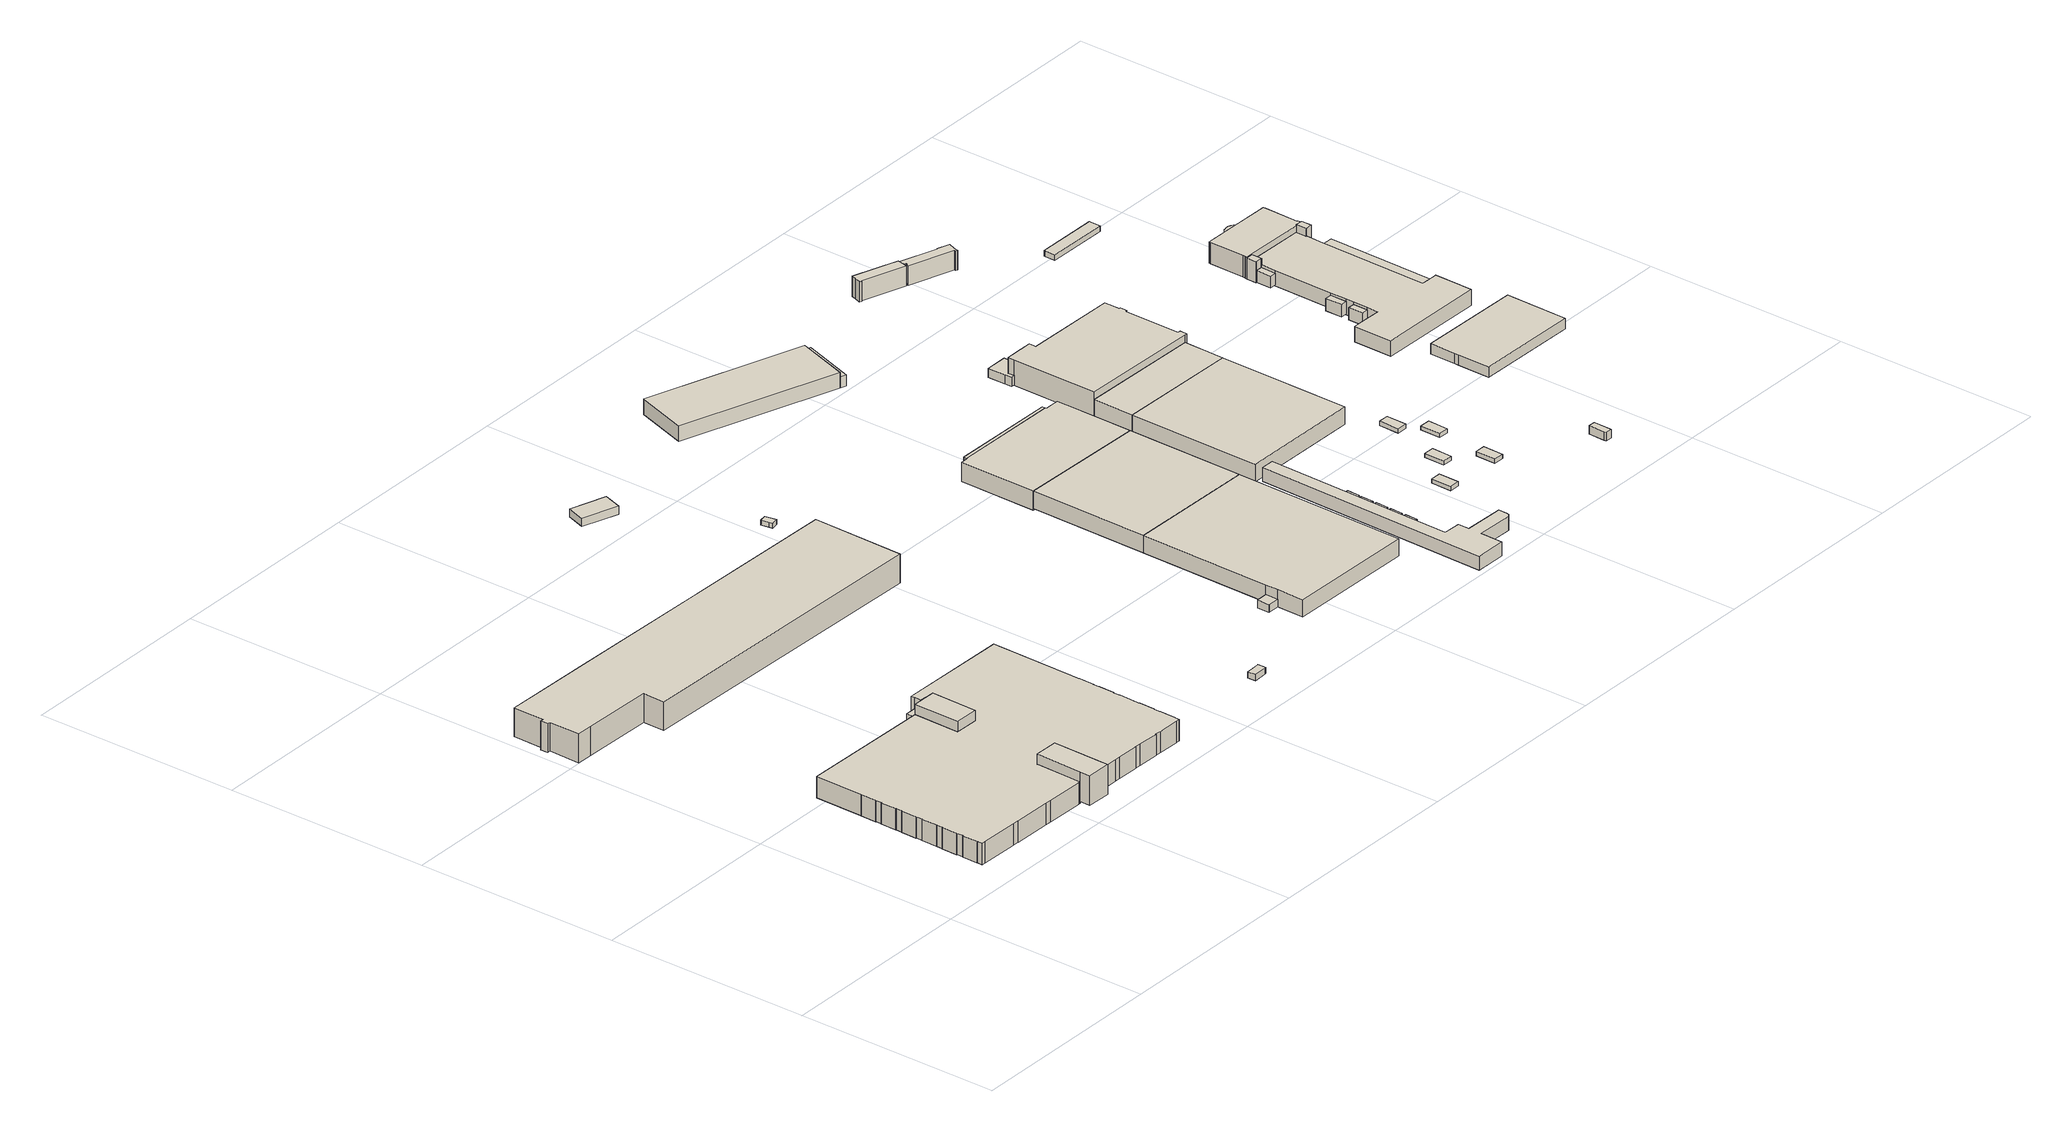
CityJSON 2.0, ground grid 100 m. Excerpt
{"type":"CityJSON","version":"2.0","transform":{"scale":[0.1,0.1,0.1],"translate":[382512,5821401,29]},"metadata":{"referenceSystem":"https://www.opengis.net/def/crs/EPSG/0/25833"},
"CityObjects":{
"building1":{"type":"Building","attributes":{"Gemeindeschluessel":"11000005","function":"31001_2111"},"address":[{"country":"Germany","locality":"Berlin","thoroughfareNumber":"7","thoroughfareName":"Rohrdamm"}],"children":["building1-1","building1-2","building1-3","building1-4"]},
"building1-1":{"type":"BuildingPart","attributes":{"BezugspunktDach":"2200","measuredHeight":14.3,"storeysAboveGround":3},"parents":["building1"],"geometry":[{"type":"MultiSurface","lod":"1","boundaries":[[[0,1,2,3,4,5]],[[6,7,8,9,10,11]],[[12,6,11,5,4]],[[13,12,4,3]],[[14,15,13,3,2]],[[9,16,15,8,2,1]],[[10,9,1,0]],[[11,10,0,5]],[[17,18,6,7,13]],[[8,7,13,15,14]],[[8,15,16,9]]]}]},
"building1-2":{"type":"BuildingPart","attributes":{"BezugspunktDach":"2200","measuredHeight":11.87,"storeysAboveGround":3},"parents":["building1"],"geometry":[{"type":"MultiSurface","lod":"1","boundaries":[[[19,20,21,22]],[[23,24,25,26]],[[23,26,22,21]],[[24,23,21,20]],[[27,28,20,19]],[[25,24,28,27]],[[26,25,19,22]]]}]},
"building1-3":{"type":"BuildingPart","attributes":{"BezugspunktDach":"2200","measuredHeight":10.32,"storeysAboveGround":3},"parents":["building1"],"geometry":[{"type":"MultiSurface","lod":"1","boundaries":[[[29,30,31,32,33,34,35,36,37,38,39,40,41,42,12,13,15,16,43,44,45,46,47,48,49,50,51,52,53,54,55,56,57,58,59,60,61,62,63,64,65,66,67,68,69,70,71,72,73,74,75,76,77,78,79,80,81,82,83,28,27,84,85,86,87,88,89,90,91,92,93,94,95,96,97,98,99,100,101,102,103,104,105,106,107,108,109,110,111]],[[112,113,114,115,116,117,118,119,120,121,122,123,124,125,126,127,128,129,130,131,132,133,134,135,136,137,138,139,140,141,142,143,144,145,146,147,148,149,150,151,152,153,154,155,156,157,158,159,160,161,162,163,164,165,166,167,168,169,170,171,172,173,174,175,176,177,178,179,180,181,182,183,17,18,184,185,186,187,188,189,190,191,192,193,194,195,196,197,198]],[[112,198,111,110]],[[113,112,110,109]],[[114,113,109,108]],[[115,114,108,107]],[[116,115,107,106]],[[117,116,106,105]],[[118,117,105,104]],[[119,118,104,103]],[[120,119,103,102]],[[121,120,102,101]],[[122,121,101,100]],[[123,122,100,99]],[[124,123,99,98]],[[125,124,98,97]],[[126,125,97,96]],[[127,126,96,95]],[[128,127,95,94]],[[129,128,94,93]],[[130,129,93,92]],[[131,130,92,91]],[[132,131,91,90]],[[133,132,90,89]],[[134,133,89,88]],[[135,134,88,87]],[[136,135,199,200,86]],[[137,136,200,201]],[[138,137,201,202]],[[139,138,203,202,204]],[[140,139,25,24]],[[141,140,28,83]],[[142,141,83,82]],[[143,142,82,81]],[[144,143,81,80]],[[145,144,80,79]],[[146,145,79,78]],[[147,146,78,77]],[[148,147,77,76]],[[149,148,76,75]],[[150,149,75,74]],[[151,150,74,73]],[[152,151,73,72]],[[153,152,72,71]],[[154,153,71,70]],[[155,154,70,69]],[[156,155,69,68]],[[157,156,68,67]],[[158,157,67,66]],[[159,158,66,65]],[[160,159,65,64]],[[161,160,64,63]],[[162,161,63,62]],[[163,162,62,61]],[[164,163,61,60]],[[165,164,60,59]],[[166,165,59,58]],[[167,166,58,57]],[[168,167,57,56]],[[169,168,56,55]],[[170,169,55,54]],[[171,170,54,53]],[[172,171,53,52]],[[173,172,52,51]],[[174,173,51,50]],[[175,174,50,49]],[[176,175,49,48]],[[177,176,48,47]],[[178,177,47,46]],[[179,178,46,45]],[[180,179,45,44]],[[181,180,44,43]],[[182,181,43,16]],[[183,182,9,8,15]],[[17,183,8,7,13]],[[184,18,12,42]],[[185,184,42,41]],[[186,185,41,40]],[[187,186,40,39]],[[188,187,39,38]],[[189,188,38,37]],[[190,189,37,36]],[[191,190,36,35]],[[192,191,35,34]],[[193,192,34,33]],[[194,193,33,32]],[[195,194,32,31]],[[196,195,31,30]],[[197,196,30,29]],[[198,197,29,111]],[[87,86,200,199]],[[201,200,86,85]],[[202,201,85,84]],[[204,202,203,84,27]],[[24,25,27,28]],[[16,15,8,9]],[[15,13,7,8]],[[18,17,13,12]]]}]},
"building1-4":{"type":"BuildingPart","attributes":{"BezugspunktDach":"2200","measuredHeight":14.26,"storeysAboveGround":3},"parents":["building1"],"geometry":[{"type":"MultiSurface","lod":"1","boundaries":[[[205,206,207,208,209,210,211]],[[199,212,213,204,202,201,200]],[[87,86,211,210]],[[212,199,210,209]],[[213,212,209,208]],[[19,22,208,207]],[[204,213,26,25]],[[202,84,27,207,206]],[[201,85,84,206,205]],[[200,86,85,205,211]],[[199,200,86,87]],[[25,26,22,19]],[[204,27,84,202]],[[202,84,85,201]],[[201,85,86,200]]]}]},
"building2":{"type":"Building","attributes":{"Gemeindeschluessel":"11000005","BezugspunktDach":"2200","function":"51009_1610","measuredHeight":3.93,"storeysAboveGround":0},"address":[{"country":"Germany","locality":"Berlin"}],"geometry":[{"type":"Solid","lod":"1","boundaries":[[[[214,215,216,217,218,219]],[[220,221,24,23,26,222]],[[220,222,219,218]],[[221,220,218,217]],[[24,221,217,216]],[[23,24,216,215]],[[26,23,215,214]],[[222,26,214,219]]]]}]},
"building3":{"type":"Building","attributes":{"Gemeindeschluessel":"11000005","function":"31001_2150"},"address":[{"country":"Germany","locality":"Berlin","thoroughfareNumber":"11","thoroughfareName":"Rohrdamm"}],"children":["building3-1","building3-2"]},
"building3-1":{"type":"BuildingPart","attributes":{"BezugspunktDach":"2200","measuredHeight":13.92,"storeysAboveGround":3},"parents":["building3"],"geometry":[{"type":"MultiSurface","lod":"1","boundaries":[[[223,224,225,226,227,228,229,230,231,232,233,234,235,236]],[[237,238,239,240,241,242,243,244,245,246,247,248,249,250]],[[237,250,236,235]],[[238,237,235,234]],[[239,238,234,233]],[[240,239,233,232]],[[241,240,232,231]],[[242,241,251,252,253,254,231,230]],[[243,242,230,229]],[[244,243,229,228]],[[245,244,228,227]],[[246,245,227,226]],[[247,246,226,225]],[[248,247,225,224]],[[249,248,224,223]],[[250,249,223,236]],[[254,253,252,251]]]}]},
"building3-2":{"type":"BuildingPart","attributes":{"BezugspunktDach":"2200","measuredHeight":3.84,"storeysAboveGround":3},"parents":["building3"],"geometry":[{"type":"Solid","lod":"1","boundaries":[[[[253,255,256,254]],[[257,258,252,251]],[[257,251,254,256]],[[258,257,256,255]],[[252,258,255,253]],[[251,252,253,254]]]]}]},
"building4":{"type":"Building","attributes":{"Gemeindeschluessel":"11000005","BezugspunktDach":"2200","function":"31001_2444","measuredHeight":2.94,"storeysAboveGround":1},"address":[{"country":"Germany","locality":"Berlin","thoroughfareNumber":"23 (1)","thoroughfareName":"Wohlrabedamm"}],"geometry":[{"type":"Solid","lod":"1","boundaries":[[[[259,260,261,262,263,264]],[[265,266,267,268,269,270]],[[265,270,264,263]],[[266,265,263,262]],[[267,266,262,261]],[[268,267,261,260]],[[269,268,260,259]],[[270,269,259,264]]]]}]},
"building5":{"type":"Building","attributes":{"Gemeindeschluessel":"11000005","BezugspunktDach":"2200","function":"31001_2522","measuredHeight":3.94,"storeysAboveGround":1},"address":[{"country":"Germany","locality":"Berlin","thoroughfareNumber":"24 (1)","thoroughfareName":"Wohlrabedamm"}],"geometry":[{"type":"Solid","lod":"1","boundaries":[[[[271,272,273,274]],[[275,276,277,278]],[[275,278,274,273]],[[276,275,273,272]],[[277,276,272,271]],[[278,277,271,274]]]]}]},
"building6":{"type":"Building","attributes":{"Gemeindeschluessel":"11000005","BezugspunktDach":"2200","function":"31001_2580","measuredHeight":2.43,"storeysAboveGround":1},"address":[{"country":"Germany","locality":"Berlin","thoroughfareNumber":"27 (1)","thoroughfareName":"Wohlrabedamm"}],"geometry":[{"type":"Solid","lod":"1","boundaries":[[[[279,280,281,282,283]],[[284,285,286,287,288]],[[284,288,283,282]],[[285,284,282,281]],[[286,285,281,280]],[[287,286,280,279]],[[288,287,279,283]]]]}]},
"building7":{"type":"Building","attributes":{"Gemeindeschluessel":"11000005","BezugspunktDach":"2200","function":"51009_1610","measuredHeight":3.77,"storeysAboveGround":0},"address":[{"country":"Germany","locality":"Berlin"}],"geometry":[{"type":"Solid","lod":"1","boundaries":[[[[289,290,291,292,293,294]],[[295,296,297,298,299,300]],[[295,300,294,293]],[[296,295,293,292]],[[297,296,292,291]],[[298,297,291,290]],[[299,298,290,289]],[[300,299,289,294]]]]}]},
"building8":{"type":"Building","attributes":{"Gemeindeschluessel":"11000005","function":"31001_2111"},"address":[{"country":"Germany","locality":"Berlin","thoroughfareNumber":"23","thoroughfareName":"Wohlrabedamm"}],"children":["building8-1","building8-2","building8-3"]},
"building8-1":{"type":"BuildingPart","attributes":{"BezugspunktDach":"2200","measuredHeight":8.34,"storeysAboveGround":3},"parents":["building8"],"geometry":[{"type":"Solid","lod":"1","boundaries":[[[[301,302,303,304]],[[305,306,307,308]],[[305,308,304,303]],[[307,306,302,301]],[[306,305,303,302]],[[308,307,301,304]]]]}]},
"building8-2":{"type":"BuildingPart","attributes":{"BezugspunktDach":"2200","measuredHeight":9.22,"storeysAboveGround":3},"parents":["building8"],"geometry":[{"type":"Solid","lod":"1","boundaries":[[[[302,309,310,311,312,313,314,315,303]],[[316,317,318,319,320,321,322,323,324]],[[316,324,303,315]],[[317,316,315,314]],[[318,317,314,313]],[[319,318,313,312]],[[320,319,312,311]],[[321,320,311,310]],[[322,321,310,309]],[[323,322,309,302]],[[324,323,302,303],[306,305,303,302]],[[303,305,306,302]]]]}]},
"building8-3":{"type":"BuildingPart","attributes":{"BezugspunktDach":"2200","measuredHeight":8.28,"storeysAboveGround":3},"parents":["building8"],"geometry":[{"type":"Solid","lod":"1","boundaries":[[[[325,301,304,326,327,328]],[[329,330,308,307,331,332]],[[329,332,328,327]],[[330,329,327,326]],[[308,330,326,304]],[[331,307,301,325]],[[332,331,325,328]],[[307,308,304,301]]]]}]},
"building9":{"type":"Building","attributes":{"Gemeindeschluessel":"11000005","BezugspunktDach":"2200","function":"31001_2111","measuredHeight":7.52,"storeysAboveGround":1},"address":[{"country":"Germany","locality":"Berlin","thoroughfareNumber":"22","thoroughfareName":"Wohlrabedamm"}],"geometry":[{"type":"Solid","lod":"1","boundaries":[[[[333,334,335,336,337]],[[338,339,340,341,342]],[[338,342,337,336]],[[339,338,336,335]],[[340,339,335,334]],[[341,340,334,333]],[[342,341,333,337]]]]}]},
"building10":{"type":"Building","attributes":{"Gemeindeschluessel":"11000005","BezugspunktDach":"2200","function":"51009_1610","measuredHeight":9.26,"storeysAboveGround":0},"address":[{"country":"Germany","locality":"Berlin"}],"geometry":[{"type":"Solid","lod":"1","boundaries":[[[[312,343,344,313]],[[345,346,319,318]],[[345,318,313,344]],[[346,345,344,343]],[[319,346,343,312]],[[318,319,312,313]]]]}]},
"building11":{"type":"Building","attributes":{"Gemeindeschluessel":"11000005","BezugspunktDach":"2200","function":"31001_2200","measuredHeight":2.42,"storeysAboveGround":1},"address":[{"country":"Germany","locality":"Berlin","thoroughfareNumber":"15 (10)","thoroughfareName":"Wohlrabedamm"}],"geometry":[{"type":"Solid","lod":"1","boundaries":[[[[347,348,349,350]],[[351,352,353,354]],[[351,354,350,349]],[[352,351,349,348]],[[353,352,348,347]],[[354,353,347,350]]]]}]},
"building12":{"type":"Building","attributes":{"Gemeindeschluessel":"11000005","BezugspunktDach":"2200","function":"31001_2200","measuredHeight":2.41,"storeysAboveGround":1},"address":[{"country":"Germany","locality":"Berlin","thoroughfareNumber":"15 (9)","thoroughfareName":"Wohlrabedamm"}],"geometry":[{"type":"Solid","lod":"1","boundaries":[[[[355,356,357,358]],[[359,360,361,362]],[[359,362,358,357]],[[360,359,357,356]],[[361,360,356,355]],[[362,361,355,358]]]]}]},
"building13":{"type":"Building","attributes":{"Gemeindeschluessel":"11000005","BezugspunktDach":"2200","function":"31001_2200","measuredHeight":2.37,"storeysAboveGround":1},"address":[{"country":"Germany","locality":"Berlin","thoroughfareNumber":"15 (8)","thoroughfareName":"Wohlrabedamm"}],"geometry":[{"type":"Solid","lod":"1","boundaries":[[[[363,364,365,366]],[[367,368,369,370]],[[367,370,366,365]],[[368,367,365,364]],[[369,368,364,363]],[[370,369,363,366]]]]}]},
"building14":{"type":"Building","attributes":{"Gemeindeschluessel":"11000005","BezugspunktDach":"2200","function":"31001_2200","measuredHeight":2.3,"storeysAboveGround":1},"address":[{"country":"Germany","locality":"Berlin","thoroughfareNumber":"15 (7)","thoroughfareName":"Wohlrabedamm"}],"geometry":[{"type":"Solid","lod":"1","boundaries":[[[[371,372,373,374]],[[375,376,377,378]],[[375,378,374,373]],[[376,375,373,372]],[[377,376,372,371]],[[378,377,371,374]]]]}]},
"building15":{"type":"Building","attributes":{"Gemeindeschluessel":"11000005","BezugspunktDach":"2200","function":"31001_2200","measuredHeight":2.4,"storeysAboveGround":1},"address":[{"country":"Germany","locality":"Berlin","thoroughfareNumber":"15 (6)","thoroughfareName":"Wohlrabedamm"}],"geometry":[{"type":"Solid","lod":"1","boundaries":[[[[379,380,381,382]],[[383,384,385,386]],[[383,386,382,381]],[[384,383,381,380]],[[385,384,380,379]],[[386,385,379,382]]]]}]},
"building16":{"type":"Building","attributes":{"Gemeindeschluessel":"11000005","BezugspunktDach":"2200","function":"51009_1610","measuredHeight":6.72,"storeysAboveGround":0},"address":[{"country":"Germany","locality":"Berlin"}],"geometry":[{"type":"Solid","lod":"1","boundaries":[[[[387,388,389,390,391,392,393,394,395,396,397,398,399,400,401,402,403,404]],[[405,406,407,408,409,410,411,412,413,414,415,416,417,418,419,420,421,422]],[[405,422,404,403]],[[406,405,403,402]],[[407,406,402,401]],[[408,407,401,400]],[[409,408,400,399]],[[410,409,399,398]],[[411,410,398,397]],[[412,411,397,396]],[[413,412,396,395]],[[414,413,395,394]],[[415,414,394,393]],[[416,415,393,392]],[[417,416,392,391]],[[418,417,391,390]],[[419,418,390,389]],[[420,419,389,388]],[[421,420,388,387]],[[422,421,387,404]]]]}]},
"building17":{"type":"Building","attributes":{"Gemeindeschluessel":"11000005","BezugspunktDach":"2200","function":"51009_1610","measuredHeight":5.28,"storeysAboveGround":0},"address":[{"country":"Germany","locality":"Berlin"}],"geometry":[{"type":"Solid","lod":"1","boundaries":[[[[423,424,425,426]],[[427,428,429,430]],[[427,430,426,425]],[[428,427,425,424]],[[429,428,424,423]],[[430,429,423,426]]]]}]},
"building18":{"type":"Building","attributes":{"Gemeindeschluessel":"11000005","BezugspunktDach":"2200","function":"31001_2200","measuredHeight":2.13,"storeysAboveGround":1},"address":[{"country":"Germany","locality":"Berlin","thoroughfareNumber":"15 (1)","thoroughfareName":"Wohlrabedamm"}],"geometry":[{"type":"Solid","lod":"1","boundaries":[[[[431,432,433,434]],[[435,436,437,438]],[[435,438,434,433]],[[436,435,433,432]],[[437,436,432,431]],[[438,437,431,434]]]]}]},
"building19":{"type":"Building","attributes":{"Gemeindeschluessel":"11000005","BezugspunktDach":"2200","function":"31001_2111","measuredHeight":8.34,"storeysAboveGround":2},"address":[{"country":"Germany","locality":"Berlin","thoroughfareNumber":"21 (2)","thoroughfareName":"Wohlrabedamm"}],"geometry":[{"type":"Solid","lod":"1","boundaries":[[[[439,440,441,442,443,444]],[[445,446,447,448,449,450]],[[445,450,444,443]],[[446,445,443,442]],[[447,446,442,441]],[[448,447,441,440]],[[449,448,440,439]],[[450,449,439,444]]]]}]},
"building20":{"type":"Building","attributes":{"Gemeindeschluessel":"11000005","BezugspunktDach":"2200","function":"51009_1610","measuredHeight":4.35,"storeysAboveGround":0},"address":[{"country":"Germany","locality":"Berlin"}],"geometry":[{"type":"Solid","lod":"1","boundaries":[[[[451,452,453,454,455,456,457]],[[458,459,460,461,462,463,464]],[[458,464,457,456]],[[459,458,456,455]],[[460,459,455,454]],[[461,460,454,453]],[[462,461,453,452]],[[463,462,452,451]],[[464,463,451,457]]]]}]},
"building21":{"type":"Building","attributes":{"Gemeindeschluessel":"11000005","BezugspunktDach":"2200","function":"31001_2200","measuredHeight":2.01,"storeysAboveGround":1},"address":[{"country":"Germany","locality":"Berlin","thoroughfareNumber":"15 (3)","thoroughfareName":"Wohlrabedamm"}],"geometry":[{"type":"Solid","lod":"1","boundaries":[[[[465,466,467,468]],[[469,470,471,472]],[[469,472,468,467]],[[470,469,467,466]],[[471,470,466,465]],[[472,471,465,468]]]]}]},
"building22":{"type":"Building","attributes":{"name":"Berlin","Gemeindeschluessel":"11000005","BezugspunktDach":"2200","function":"31001_2111","measuredHeight":8.51,"storeysAboveGround":2},"address":[{"country":"Germany","locality":"Berlin","thoroughfareNumber":"21 (1)","thoroughfareName":"Wohlrabedamm"}],"geometry":[{"type":"Solid","lod":"1","boundaries":[[[[442,473,474,443]],[[475,476,477,478]],[[475,478,443,474]],[[476,475,474,473]],[[477,476,473,442]],[[478,477,442,443]]]]}]},
"building23":{"type":"Building","attributes":{"Gemeindeschluessel":"11000005","BezugspunktDach":"2200","function":"31001_2200","measuredHeight":2.1,"storeysAboveGround":1},"address":[{"country":"Germany","locality":"Berlin","thoroughfareNumber":"15 (2)","thoroughfareName":"Wohlrabedamm"}],"geometry":[{"type":"Solid","lod":"1","boundaries":[[[[479,480,481,482]],[[483,484,485,486]],[[483,486,482,481]],[[484,483,481,480]],[[485,484,480,479]],[[486,485,479,482]]]]}]},
"building24":{"type":"Building","attributes":{"Gemeindeschluessel":"11000005","BezugspunktDach":"2200","function":"31001_2111","measuredHeight":12.29,"storeysAboveGround":3},"address":[{"country":"Germany","locality":"Berlin","thoroughfareNumber":"21","thoroughfareName":"Wohlrabedamm"}],"geometry":[{"type":"Solid","lod":"1","boundaries":[[[[487,488,489,490,491,492,493,494,495,496,497,498,499,500,501]],[[502,503,504,505,506,507,508,509,510,511,512,513,514,515,516]],[[502,516,501,500]],[[503,502,500,499]],[[504,503,499,498]],[[505,504,498,497]],[[506,505,497,496]],[[507,506,496,495]],[[508,507,495,494]],[[509,508,494,493]],[[510,509,493,492]],[[511,510,492,491]],[[512,511,491,490]],[[513,512,490,489]],[[514,513,489,488]],[[515,514,488,487]],[[516,515,487,501]]]]}]},
"building25":{"type":"Building","attributes":{"Gemeindeschluessel":"11000005","BezugspunktDach":"2200","function":"31001_2200","measuredHeight":2.15,"storeysAboveGround":1},"address":[{"country":"Germany","locality":"Berlin","thoroughfareNumber":"15 (5)","thoroughfareName":"Wohlrabedamm"}],"geometry":[{"type":"Solid","lod":"1","boundaries":[[[[517,518,519,520]],[[521,522,523,524]],[[521,524,520,519]],[[522,521,519,518]],[[523,522,518,517]],[[524,523,517,520]]]]}]},
"building26":{"type":"Building","attributes":{"Gemeindeschluessel":"11000005","BezugspunktDach":"2200","function":"31001_2200","measuredHeight":1.94,"storeysAboveGround":1},"address":[{"country":"Germany","locality":"Berlin","thoroughfareNumber":"15 (4)","thoroughfareName":"Wohlrabedamm"}],"geometry":[{"type":"Solid","lod":"1","boundaries":[[[[525,526,527,528]],[[529,530,531,532]],[[529,532,528,527]],[[530,529,527,526]],[[531,530,526,525]],[[532,531,525,528]]]]}]},
"building27":{"type":"Building","attributes":{"Gemeindeschluessel":"11000005","BezugspunktDach":"2200","function":"51009_1610","measuredHeight":4.13,"storeysAboveGround":0},"address":[{"country":"Germany","locality":"Berlin"}],"geometry":[{"type":"Solid","lod":"1","boundaries":[[[[533,534,535,536,537,538]],[[539,540,541,542,543,544]],[[539,544,538,537]],[[540,539,537,536]],[[541,540,536,535]],[[542,541,535,534]],[[543,542,534,533]],[[544,543,533,538]]]]}]},
"building28":{"type":"Building","attributes":{"Gemeindeschluessel":"11000005","function":"51009_1610"},"address":[{"country":"Germany","locality":"Berlin"}],"children":["building28-1","building28-2"]},
"building28-1":{"type":"BuildingPart","attributes":{"BezugspunktDach":"2200","measuredHeight":10.01,"storeysAboveGround":0},"parents":["building28"],"geometry":[{"type":"MultiSurface","lod":"1","boundaries":[[[545,546,547,548,549,550,551,552,553,554,555]],[[556,557,558,559,560,561,562,563,564,565,566]],[[556,566,555,554]],[[557,556,554,553]],[[558,557,553,552]],[[567,568,552,551]],[[569,567,559,551,550]],[[561,560,550,549]],[[562,561,549,548]],[[563,562,548,547]],[[564,563,547,546]],[[565,564,546,545]],[[566,565,545,555]],[[559,558,568,567]],[[560,559,567,569]]]}]},
"building28-2":{"type":"BuildingPart","attributes":{"BezugspunktDach":"2200","measuredHeight":9.33,"storeysAboveGround":0},"parents":["building28"],"geometry":[{"type":"MultiSurface","lod":"1","boundaries":[[[570,571,572,573,574,575,576,577,578,579,568,569]],[[558,580,581,582,583,584,585,586,587,588,589,560]],[[560,559,590]],[[580,558,568,579]],[[581,580,579,578]],[[582,581,578,577]],[[583,582,577,576]],[[584,583,576,575]],[[585,584,575,574]],[[586,585,574,573]],[[587,586,573,572]],[[588,587,572,571]],[[589,588,571,570]],[[560,589,570,569]],[[590,559,567,568,558]],[[569,567,559,560]]]}]},
"building29":{"type":"Building","attributes":{"Gemeindeschluessel":"11000005","BezugspunktDach":"2200","function":"51009_1610","measuredHeight":5.83,"storeysAboveGround":0},"address":[{"country":"Germany","locality":"Berlin"}],"geometry":[{"type":"Solid","lod":"1","boundaries":[[[[591,592,593,594]],[[595,596,597,598]],[[595,598,594,593]],[[596,595,593,592]],[[597,596,592,591]],[[598,597,591,594]]]]}]},
"building30":{"type":"Building","attributes":{"Gemeindeschluessel":"11000005","BezugspunktDach":"2200","function":"51009_1610","measuredHeight":5.93,"storeysAboveGround":0},"address":[{"country":"Germany","locality":"Berlin"}],"geometry":[{"type":"Solid","lod":"1","boundaries":[[[[599,600,601,602]],[[603,604,605,606]],[[603,606,602,601]],[[604,603,601,600]],[[605,604,600,599]],[[606,605,599,602]]]]}]},
"building31":{"type":"Building","attributes":{"Gemeindeschluessel":"11000005","BezugspunktDach":"2200","function":"31001_2160","measuredHeight":6.45,"storeysAboveGround":1},"address":[{"country":"Germany","locality":"Berlin","thoroughfareNumber":"13","thoroughfareName":"Wohlrabedamm"}],"geometry":[{"type":"Solid","lod":"1","boundaries":[[[[607,608,609,610,611,612]],[[613,614,615,616,617,618]],[[613,618,612,611]],[[614,613,611,610]],[[615,614,610,609]],[[616,615,609,608]],[[617,616,608,607]],[[618,617,607,612]]]]}]},
"building32":{"type":"Building","attributes":{"Gemeindeschluessel":"11000005","BezugspunktDach":"2200","function":"51009_1610","measuredHeight":5.75,"storeysAboveGround":0},"address":[{"country":"Germany","locality":"Berlin"}],"geometry":[{"type":"Solid","lod":"1","boundaries":[[[[619,620,621,622]],[[623,624,625,626]],[[623,626,622,621]],[[624,623,621,620]],[[625,624,620,619]],[[626,625,619,622]]]]}]},
"building33":{"type":"Building","attributes":{"Gemeindeschluessel":"11000005","BezugspunktDach":"2200","function":"31001_2143","measuredHeight":2.75,"storeysAboveGround":1},"address":[{"country":"Germany","locality":"Berlin","thoroughfareNumber":"6","thoroughfareName":"Wohlrabedamm"}],"geometry":[{"type":"Solid","lod":"1","boundaries":[[[[627,628,629,630,631,632]],[[633,634,635,636,637,638]],[[633,638,632,631]],[[634,633,631,630]],[[635,634,630,629]],[[636,635,629,628]],[[637,636,628,627]],[[638,637,627,632]]]]}]},
"building34":{"type":"Building","attributes":{"Gemeindeschluessel":"11000005","function":"31001_2111"},"address":[{"country":"Germany","locality":"Berlin","thoroughfareNumber":"11","thoroughfareName":"Wohlrabedamm"}],"children":["building34-1","building34-2","building34-3","building34-4","building34-5","building34-6"]},
"building34-1":{"type":"BuildingPart","attributes":{"BezugspunktDach":"2200","measuredHeight":4.83,"storeysAboveGround":3},"parents":["building34"],"geometry":[{"type":"Solid","lod":"1","boundaries":[[[[639,640,641,642,643]],[[644,645,646,647,648]],[[645,644,642,641]],[[646,645,641,640]],[[648,643,642,644]],[[647,646,640,639]],[[648,647,639,643]]]]}]},
"building34-2":{"type":"BuildingPart","attributes":{"BezugspunktDach":"2200","measuredHeight":7.54,"storeysAboveGround":3},"parents":["building34"],"geometry":[{"type":"MultiSurface","lod":"1","boundaries":[[[649,650,651,652,653,654,655,656,657,658,659,660,661,662,663,664,665,666,667,668,669]],[[670,671,672,673,674,675,676,677,678,679,680,681,682,683,684,685,686,687,688,689,690]],[[670,690,669,668]],[[671,670,668,667]],[[672,671,667,666]],[[673,672,666,665]],[[674,673,665,664]],[[675,674,664,663]],[[676,675,663,662]],[[677,676,662,661]],[[678,677,661,660]],[[679,678,691,692,659]],[[680,679,659,692,693,658]],[[681,680,658,693,694]],[[682,681,695,694,696]],[[683,682,696,697]],[[684,683,655,654]],[[643,642,654,653]],[[685,684,644,648]],[[686,685,698,648,647,639,643,653,652]],[[640,639,647,646,687,686,652,651]],[[688,687,651,650]],[[689,688,650,649]],[[690,689,649,669]],[[660,659,692,691]],[[658,693,692,659]],[[694,693,658,657]],[[696,694,695,657,656]],[[697,696,656,655]],[[648,644,642,643]],[[643,639,647,648,698]],[[646,647,639,640]]]}]},
"building34-3":{"type":"BuildingPart","attributes":{"BezugspunktDach":"2200","measuredHeight":10.47,"storeysAboveGround":3},"parents":["building34"],"geometry":[{"type":"MultiSurface","lod":"1","boundaries":[[[699,700,701,702,703,704,705,706,707,708,709,710,711,712,713,714,715]],[[716,717,718,719,720,721,722,723,724,725,726,727,728,729,694,693,730]],[[716,730,715,714]],[[717,716,714,713]],[[718,717,713,712]],[[719,718,712,711]],[[720,719,711,710]],[[721,720,710,709]],[[722,721,709,708]],[[731,732,722,708,707]],[[724,723,707,706]],[[725,724,706,705]],[[726,725,705,704]],[[727,726,704,703]],[[728,727,703,702]],[[729,728,702,701]],[[658,657,700,699]],[[730,733,734,699,715]],[[723,722,732,731]],[[694,729,701,700]],[[693,694,657,658]],[[693,734,733,730]]]}]},
"building34-4":{"type":"BuildingPart","attributes":{"BezugspunktDach":"2200","measuredHeight":10.89,"storeysAboveGround":3},"parents":["building34"],"geometry":[{"type":"MultiSurface","lod":"1","boundaries":[[[735,736,737,738,739]],[[694,729,740,697,696]],[[657,656,739,738]],[[729,701,700,738,737]],[[740,729,737,736]],[[697,740,736,735]],[[656,655,697,735,739]],[[694,696,656,657]],[[694,700,701,729]],[[696,697,655,656]]]}]},
"building34-5":{"type":"BuildingPart","attributes":{"BezugspunktDach":"2200","measuredHeight":10.09,"storeysAboveGround":3},"parents":["building34"],"geometry":[{"type":"MultiSurface","lod":"1","boundaries":[[[741,742,743,734,733,744]],[[730,693,692,691,745,746]],[[730,746,744,733]],[[659,658,734,743]],[[691,660,659,743,742]],[[745,691,742,741]],[[746,745,741,744]],[[733,734,693,730]],[[692,693,658,659]],[[692,659,660,691]]]}]},
"building34-6":{"type":"BuildingPart","attributes":{"BezugspunktDach":"2200","measuredHeight":7.18,"storeysAboveGround":3},"parents":["building34"],"geometry":[{"type":"Solid","lod":"1","boundaries":[[[[731,747,748,749,750,751,752,753,754,755,756,757,758,759,760,761,762,763,764,765,766,767,732]],[[768,769,770,771,772,773,774,775,776,777,778,779,780,781,782,783,784,785,786,787,788,723,722]],[[768,722,732,767]],[[769,768,767,766]],[[770,769,766,765]],[[771,770,765,764]],[[772,771,764,763]],[[773,772,763,762]],[[774,773,762,761]],[[775,774,761,760]],[[776,775,760,759]],[[777,776,759,758]],[[778,777,758,757]],[[779,778,757,756]],[[780,779,756,755]],[[781,780,755,754]],[[782,781,754,753]],[[783,782,753,752]],[[784,783,752,751]],[[785,784,751,750]],[[786,785,750,749]],[[787,786,749,748]],[[788,787,748,747]],[[723,788,747,731]],[[722,723,731,732]]]]}]},
"building35":{"type":"Building","attributes":{"Gemeindeschluessel":"11000005","BezugspunktDach":"2200","function":"51009_1610","measuredHeight":10.04,"storeysAboveGround":0},"address":[{"country":"Germany","locality":"Berlin"}],"geometry":[{"type":"Solid","lod":"1","boundaries":[[[[789,790,791,792,793,794,795,796,797,798]],[[721,722,723,724,726,799,800,801,802,719]],[[721,719,798,797]],[[722,721,797,796]],[[723,722,796,795]],[[724,723,795,794]],[[726,724,794,793]],[[799,726,793,792]],[[800,799,792,791]],[[801,800,791,790]],[[802,801,790,789]],[[719,802,789,798]]]]}]}
},
"vertices":[
[1166,81,181],[1166,134,181],[1170,364,181],[1054,366,181],[1049,136,181],[1048,83,181],[1049,136,38],[1054,366,38],[1170,364,38],[1166,134,38],[1166,81,38],[1048,83,38],[1049,136,132],[1054,366,132],[1170,364,111],[1170,364,132],[1166,134,132],[1054,366,29],[1049,136,29],
[1170,1012,158],[1170,1040,158],[1143,1041,158],[1142,1013,158],[1143,1041,40],[1170,1040,40],[1170,1012,40],[1142,1013,40],[1170,1012,132],[1170,1040,132],
[403,171,132],[402,145,132],[422,145,132],[422,144,132],[606,141,132],[606,142,132],[638,142,132],[638,141,132],[822,138,132],[822,139,132],[854,139,132],[854,138,132],[1038,135,132],[1038,136,132],[1177,134,132],[1177,133,132],[1281,131,132],[1281,133,132],[1312,132,132],[1312,131,132],[1416,129,132],[1416,131,132],[1447,130,132],[1447,129,132],[1551,127,132],[1551,129,132],[1582,128,132],[1582,127,132],[1686,126,132],[1686,127,132],[1705,127,132],[1706,153,132],[1707,152,132],[1708,229,132],[1707,229,132],[1707,260,132],[1709,260,132],[1710,337,132],[1708,337,132],[1709,368,132],[1710,368,132],[1712,445,132],[1710,445,132],[1710,476,132],[1712,476,132],[1713,553,132],[1712,553,132],[1712,584,132],[1714,584,132],[1715,661,132],[1713,661,132],[1714,701,132],[1719,1112,132],[1171,1120,132],[1171,1101,132],[1180,1012,132],[1176,786,132],[1059,788,132],[1062,1014,132],[414,1024,132],[411,788,132],[410,788,132],[408,711,132],[410,711,132],[410,680,132],[408,680,132],[407,603,132],[409,603,132],[408,572,132],[407,572,132],[405,495,132],[407,495,132],[407,464,132],[405,464,132],[404,387,132],[406,387,132],[405,356,132],[403,356,132],[402,279,132],[404,279,132],[404,248,132],[402,248,132],[401,171,132],[402,248,29],[404,248,29],[404,279,29],[402,279,29],[403,356,29],[405,356,29],[406,387,29],[404,387,29],[405,464,29],[407,464,29],[407,495,29],[405,495,29],[407,572,29],[408,572,29],[409,603,29],[407,603,29],[408,680,29],[410,680,29],[410,711,29],[408,711,29],[410,788,29],[411,788,29],[414,1024,29],[1062,1014,29],[1059,788,29],[1176,786,29],[1180,1012,29],[1170,1012,29],[1170,1040,29],[1171,1101,29],[1171,1120,29],[1719,1112,29],[1714,701,29],[1713,661,29],[1715,661,29],[1714,584,29],[1712,584,29],[1712,553,29],[1713,553,29],[1712,476,29],[1710,476,29],[1710,445,29],[1712,445,29],[1710,368,29],[1709,368,29],[1708,337,29],[1710,337,29],[1709,260,29],[1707,260,29],[1707,229,29],[1708,229,29],[1707,152,29],[1706,153,29],[1705,127,29],[1686,127,29],[1686,126,29],[1582,127,29],[1582,128,29],[1551,129,29],[1551,127,29],[1447,129,29],[1447,130,29],[1416,131,29],[1416,129,29],[1312,131,29],[1312,132,29],[1281,133,29],[1281,131,29],[1177,133,29],[1177,134,29],[1166,134,29],[1170,364,29],[1038,136,29],[1038,135,29],[854,138,29],[854,139,29],[822,139,29],[822,138,29],[638,141,29],[638,142,29],[606,142,29],[606,141,29],[422,144,29],[422,145,29],[402,145,29],[403,171,29],[401,171,29],[1062,1014,39],[1059,788,39],[1176,786,39],[1180,1012,39],[1180,1012,96],[1170,1012,39],
[1176,786,182],[1180,1012,182],[1170,1012,182],[1142,1013,182],[1116,1013,182],[1062,1014,182],[1059,788,182],[1116,1013,39],[1142,1013,39],
[1142,1013,79],[1143,1041,79],[1170,1040,79],[1171,1101,79],[1117,1101,79],[1116,1013,79],[1117,1101,40],[1171,1101,40],[1116,1013,40],
[24,2124,175],[21,1970,175],[100,1969,175],[449,1962,175],[447,1856,175],[2003,1827,175],[2012,2277,175],[1254,2291,175],[1208,2292,175],[460,2306,175],[27,2314,175],[24,2160,175],[9,2160,175],[9,2125,175],[9,2160,36],[24,2160,36],[27,2314,36],[460,2306,36],[1208,2292,36],[1254,2291,36],[2012,2277,36],[2003,1827,36],[447,1856,36],[449,1962,36],[100,1969,36],[21,1970,36],[24,2124,36],[9,2125,36],[1208,2292,40],[1254,2291,40],[1254,2291,78],[1208,2292,78],
[1255,2349,78],[1210,2350,78],[1210,2350,40],[1255,2349,40],
[2321,205,34],[2389,208,34],[2394,209,34],[2392,249,34],[2390,249,34],[2319,245,34],[2390,249,5],[2392,249,5],[2394,209,5],[2389,208,5],[2321,205,5],[2319,245,5],
[1728,3092,76],[1758,3181,76],[1585,3239,76],[1555,3151,76],[1585,3239,37],[1758,3181,37],[1728,3092,37],[1555,3151,37],
[2024,2532,64],[2027,2515,64],[2060,2521,64],[2050,2576,64],[2017,2570,64],[2050,2576,40],[2060,2521,40],[2027,2515,40],[2024,2532,40],[2017,2570,40],
[2753,467,78],[2806,466,78],[2806,529,78],[2753,529,78],[2749,529,78],[2748,467,78],[2749,529,40],[2753,529,40],[2806,529,40],[2806,466,40],[2753,467,40],[2748,467,40],
[3451,1174,124],[3456,1750,124],[2818,1762,124],[2812,1180,124],[2818,1762,41],[3456,1750,41],[3451,1174,41],[2812,1180,41],
[3459,2054,124],[3460,2137,124],[3386,2137,124],[3386,2142,124],[2860,2146,124],[2860,2142,124],[2821,2142,124],[2821,2142,32],[2860,2142,32],[2860,2146,32],[3386,2142,32],[3386,2137,32],[3460,2137,32],[3459,2054,32],[3456,1750,32],[2818,1762,32],
[3443,327,124],[2806,529,124],[2806,466,124],[2804,333,124],[2806,466,41],[2806,529,41],[3443,327,41],[2804,333,41],
[3101,3000,116],[3187,3253,116],[2431,3510,116],[2429,3505,116],[2345,3257,116],[2429,3505,41],[2431,3510,41],[3187,3253,41],[3101,3000,41],[2345,3257,41],
[3386,2158,124],[2861,2161,124],[2861,2161,32],[3386,2158,32],
[3693,426,66],[3694,488,66],[3669,489,66],[3667,426,66],[3669,489,42],[3694,488,42],[3693,426,42],[3667,426,42],
[3694,504,66],[3695,566,66],[3670,567,66],[3669,504,66],[3670,567,42],[3695,566,42],[3694,504,42],[3669,504,42],
[3696,582,66],[3697,644,66],[3672,645,66],[3671,582,66],[3672,645,42],[3697,644,42],[3696,582,42],[3671,582,42],
[3697,660,66],[3698,723,66],[3673,723,66],[3672,661,66],[3673,723,43],[3698,723,43],[3697,660,43],[3672,661,43],
[3699,735,67],[3700,797,67],[3675,798,67],[3674,735,67],[3675,798,43],[3700,797,43],[3699,735,43],[3674,735,43],
[3729,8,91],[3731,119,91],[3912,116,91],[3915,117,91],[3917,118,91],[3919,120,91],[3922,122,91],[3924,124,91],[3925,128,91],[3926,131,91],[3927,134,91],[3928,180,91],[3732,184,91],[3733,240,91],[3648,243,91],[3665,1166,91],[3601,1167,91],[3579,11,91],[3601,1167,24],[3665,1166,24],[3648,243,24],[3733,240,24],[3732,184,24],[3928,180,24],[3927,134,24],[3926,131,24],[3925,128,24],[3924,124,24],[3922,122,24],[3919,120,24],[3917,118,24],[3915,117,24],[3912,116,24],[3731,119,24],[3729,8,24],[3579,11,24],
[3130,2990,95],[3217,3244,95],[3187,3253,95],[3101,3000,95],[3187,3253,42],[3217,3244,42],[3130,2990,42],[3101,3000,42],
[4045,485,63],[4046,585,63],[3997,586,63],[3995,486,63],[3997,586,42],[4046,585,42],[4045,485,42],[3995,486,42],
[4153,1166,127],[4155,1453,127],[4156,1488,127],[4159,1812,127],[3559,1819,127],[3553,1169,127],[3559,1819,43],[4159,1812,43],[4156,1488,43],[4155,1453,43],[4153,1166,43],[3553,1169,43],
[3565,2445,87],[3565,2477,87],[3652,2477,87],[3652,2566,87],[3547,2567,87],[3546,2478,87],[3546,2445,87],[3546,2478,43],[3547,2567,43],[3652,2566,43],[3652,2477,43],[3565,2477,43],[3565,2445,43],[3546,2445,43],
[4193,637,62],[4195,737,62],[4145,738,62],[4143,638,62],[4145,738,42],[4195,737,42],[4193,637,42],[4143,638,42],
[4161,2012,127],[3561,2021,127],[3561,2021,41],[4161,2012,41],[4159,1812,41],[3559,1819,41],
[4336,479,62],[4338,579,62],[4288,580,62],[4286,480,62],[4288,580,41],[4338,579,41],[4336,479,41],[4286,480,41],
[4161,2012,163],[4173,2012,163],[4174,2048,163],[4161,2048,163],[4163,2326,163],[4171,2326,163],[4172,2361,163],[4164,2361,163],[4165,2437,163],[3706,2442,163],[3707,2477,163],[3652,2477,163],[3565,2477,163],[3565,2445,163],[3561,2021,163],[3565,2445,40],[3565,2477,40],[3652,2477,40],[3707,2477,40],[3706,2442,40],[4165,2437,40],[4164,2361,40],[4172,2361,40],[4171,2326,40],[4163,2326,40],[4161,2048,40],[4174,2048,40],[4173,2012,40],[4161,2012,40],[3561,2021,40],
[4282,945,64],[4284,1046,64],[4234,1046,64],[4232,946,64],[4234,1046,43],[4284,1046,43],[4282,945,43],[4232,946,43],
[4362,789,61],[4364,889,61],[4313,890,61],[4311,790,61],[4313,890,42],[4364,889,42],[4362,789,42],[4311,790,42],
[4761,239,72],[4761,249,72],[4763,329,72],[4730,330,72],[4728,250,72],[4728,240,72],[4728,250,31],[4730,330,31],[4763,329,31],[4761,249,31],[4761,239,31],[4728,240,31],
[3709,3372,138],[3708,3369,138],[3716,3366,138],[3718,3369,138],[3929,3298,138],[3935,3321,138],[3935,3324,138],[3941,3349,138],[3725,3423,138],[3716,3398,138],[3707,3373,138],[3716,3398,41],[3725,3423,41],[3941,3349,41],[3935,3324,41],[3935,3321,41],[3929,3298,41],[3718,3369,41],[3716,3366,41],[3708,3369,41],[3709,3372,41],[3707,3373,41],[3935,3324,134],[3941,3349,134],[3935,3321,134],
[3950,3315,134],[3940,3295,134],[4156,3222,134],[4156,3215,134],[4165,3212,134],[4168,3218,134],[4174,3238,134],[4184,3269,134],[4126,3289,134],[4125,3286,134],[4125,3286,41],[4126,3289,41],[4184,3269,41],[4174,3238,41],[4168,3218,41],[4165,3212,41],[4156,3215,41],[4156,3222,41],[3940,3295,41],[3950,3315,41],[3936,3328,41],
[4870,1607,101],[4871,1680,101],[4840,1680,101],[4839,1607,101],[4840,1680,42],[4871,1680,42],[4870,1607,42],[4839,1607,42],
[4871,1718,101],[4872,1802,101],[4841,1802,101],[4840,1718,101],[4841,1802,41],[4872,1802,41],[4871,1718,41],[4840,1718,41],
[5347,938,82],[5351,1244,82],[4841,1251,82],[4840,1124,82],[4840,1102,82],[4838,944,82],[4840,1102,32],[4840,1124,32],[4841,1251,32],[5351,1244,32],[5347,938,32],[4838,944,32],
[4876,2095,99],[4877,2170,99],[4846,2170,99],[4845,2095,99],[4846,2170,42],[4877,2170,42],[4876,2095,42],[4845,2095,42],
[4777,2940,68],[4777,2991,68],[4777,2996,68],[4474,2998,68],[4474,2993,68],[4474,2942,68],[4474,2993,41],[4474,2998,41],[4777,2996,41],[4777,2991,41],[4777,2940,41],[4474,2942,41],
[5204,1547,89],[5247,1547,89],[5254,2097,89],[5176,2098,89],[5169,1548,89],[5176,2098,41],[5254,2097,41],[5247,1547,41],[5204,1547,41],[5169,1548,41],
[5252,1357,113],[5254,1547,113],[5247,1547,113],[5204,1547,113],[5169,1548,113],[5176,2098,113],[5177,2166,113],[5175,2166,113],[5175,2219,113],[4879,2222,113],[4879,2170,113],[4877,2170,113],[4876,2095,113],[4872,1802,113],[4871,1718,113],[4871,1680,113],[4870,1607,113],[4869,1551,113],[4773,1553,113],[4718,1554,113],[4716,1363,113],[4718,1554,38],[4773,1553,38],[4869,1551,38],[4870,1607,38],[4871,1680,38],[4871,1718,38],[4872,1802,38],[4876,2095,38],[4877,2170,38],[4879,2170,38],[4879,2222,38],[5175,2219,38],[5175,2166,38],[5177,2166,38],[5176,2098,38],[5169,1548,38],[5204,1547,38],[5247,1547,38],[5254,1547,38],[5252,1357,38],[4716,1363,38],[4877,2170,41],[4879,2170,41],[4879,2222,41],[5175,2219,41],[5175,2219,94],[5175,2166,41],[5177,2166,41],[5169,1548,82],
[4879,2222,144],[5175,2219,144],[5210,2218,144],[5211,2228,144],[5211,2238,144],[5207,2238,144],[5210,2409,144],[5210,2419,144],[5080,2421,144],[4980,2422,144],[4850,2423,144],[4850,2414,144],[4847,2242,144],[4847,2232,144],[4847,2227,144],[4844,2227,144],[4844,2222,144],[4844,2227,41],[4847,2227,41],[4847,2232,41],[4847,2242,41],[4850,2414,41],[4850,2423,41],[4980,2422,41],[5080,2421,41],[5210,2419,41],[5210,2409,41],[5207,2238,41],[5211,2238,41],[5211,2228,41],[5210,2218,41],[4844,2222,41],[5080,2421,113],[4980,2422,113],[4844,2222,142],[4879,2222,142],
[5177,2166,150],[5210,2166,150],[5210,2218,150],[5175,2219,150],[5175,2166,150],[5210,2166,41],
[4846,2170,142],[4877,2170,142],[4879,2170,142],[4843,2170,142],[4846,2170,41],[4843,2170,41],
[5079,2428,113],[5078,2435,113],[5076,2442,113],[5072,2448,113],[5068,2453,113],[5063,2459,113],[5057,2463,113],[5051,2466,113],[5044,2469,113],[5037,2471,113],[5030,2471,113],[5023,2471,113],[5016,2469,113],[5009,2467,113],[5003,2464,113],[4997,2459,113],[4992,2454,113],[4988,2449,113],[4984,2443,113],[4982,2436,113],[4980,2429,113],[4980,2429,41],[4982,2436,41],[4984,2443,41],[4988,2449,41],[4992,2454,41],[4997,2459,41],[5003,2464,41],[5009,2467,41],[5016,2469,41],[5023,2471,41],[5030,2471,41],[5037,2471,41],[5044,2469,41],[5051,2466,41],[5057,2463,41],[5063,2459,41],[5068,2453,41],[5072,2448,41],[5076,2442,41],[5078,2435,41],[5079,2428,41],
[4862,2242,141],[4864,2408,141],[5194,2404,141],[5192,2238,141],[5207,2238,141],[5210,2419,141],[5080,2421,141],[4980,2422,141],[4850,2423,141],[4847,2242,141],[5192,2238,41],[5194,2404,41],[4864,2408,41],[4862,2242,41]
]}
